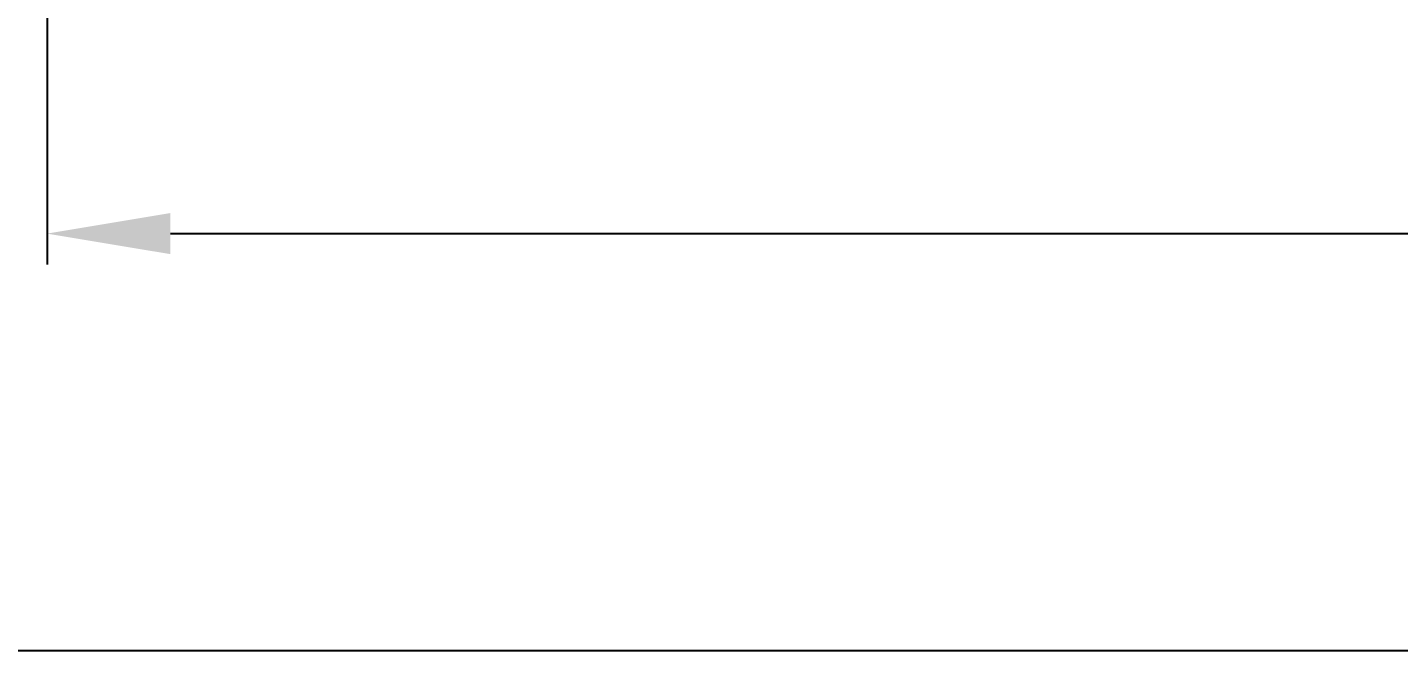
# Model space of a CAD drawing. Extents: x 13 to 1049, y 29 to 427.
# Drawn here: x 56.37 to 100.81, y 68.69 to 88.89 of the extents above; entities that cross this region are included whole.
import ezdxf

# ---------------------------------------------------------------- set-up
doc = ezdxf.new("R2010")
doc.units = 0
doc.header["$LTSCALE"] = 23.1
doc.header["$MEASUREMENT"] = 0
doc.layers.get('0').update_dxf_attribs({"linetype": 'CONTINUOUS'})
doc.layers.get('Defpoints').update_dxf_attribs({"linetype": 'CONTINUOUS'})
doc.dimstyles.get("Standard").update_dxf_attribs({"dimtxt": 2.5, "dimasz": 0.18, "dimexe": 0.18, "dimexo": 0.0625, "dimgap": 0.09, "dimtad": 0, "dimtih": 1, "dimtoh": 1, "dimdec": 4, "dimzin": 0, "dimdsep": 46, "dimtxsty": 'Standard', "dimcen": 0.09, "dimadec": 0, "dimazin": 0, "dimtp": 0.001, "dimtm": 0.001, "dimtfac": 0.6, "dimtdec": 4, "dimtofl": 0, "dimtmove": 0, "dimatfit": 0, "dimfxl": 0, "dimtolj": 1, "dimtzin": 0, "dimarcsym": 0})

# ---------------------------------------------------------------- blocks, each defined once
blk = doc.blocks.new('*D19')
at = {"color": 0, "lineweight": -2}
for p, q in [((212.199, 174.066), (212.199, 81.206)), ((57.008, 109.702), (57.008, 81.206)), ((61.008, 82.206), (208.199, 82.206))]:
    blk.add_line(p, q, dxfattribs=at)
at = {"color": 0}
for points in [[(61.008, 82.873), (61.008, 81.54), (57.008, 82.206)], [(208.199, 81.54), (208.199, 82.873), (212.199, 82.206)]]:
    blk.add_solid(points, dxfattribs=at)
at = {"layer": 'Defpoints', "color": 0}
for p in [(212.199, 175.066), (57.008, 110.702), (212.199, 82.206)]:
    blk.add_point(p, dxfattribs=at)
at = {"color": 0, "insert": (134.604, 85.206), "char_height": 4, "attachment_point": 5}
blk.add_mtext('\\A1;775', dxfattribs=at)
blk = doc.blocks.new('*D23')
at = {"color": 0, "lineweight": -2}
for p, q in [((56.008, 110.702), (37.892, 110.702)), ((38.892, 106.702), (38.892, 72.692)), ((35.158, 68.692), (39.892, 68.692))]:
    blk.add_line(p, q, dxfattribs=at)
at = {"color": 0}
for points in [[(39.559, 106.702), (38.225, 106.702), (38.892, 110.702)], [(38.225, 72.692), (39.559, 72.692), (38.892, 68.692)]]:
    blk.add_solid(points, dxfattribs=at)
at = {"layer": 'Defpoints', "color": 0}
for p in [(57.008, 110.702), (34.158, 68.692), (38.892, 68.692)]:
    blk.add_point(p, dxfattribs=at)
at = {"color": 0, "insert": (35.892, 89.697), "char_height": 4, "attachment_point": 5, "rotation": 90}
blk.add_mtext('\\A1;MIN 100', dxfattribs=at)

msp = doc.modelspace()

# ---------------------------------------------------------------- linework, layer by layer
at = {"color": 1}
msp.add_line((34.1582, 68.69207), (230.94888, 68.69207), dxfattribs=at)

# ---------------------------------------------------------------- dimensions: what is measured, and where the dimension line sits
dim = msp.add_linear_dim(base=(212.19876, 82.20633), p1=(57.00829, 110.70171), p2=(212.19876, 175.0663), text='775', dimstyle='Standard', override={"dimtxt": 4, "dimasz": 4, "dimexe": 1, "dimexo": 1, "dimgap": 1, "dimtad": 1, "dimtih": 0, "dimtoh": 0, "dimlfac": 1, "dimcen": 3.78, "dimtp": 0, "dimtm": 0, "dimtfac": 1, "dimtmove": 1, "dimatfit": 3})
dim.commit()
dim.dimension.update_dxf_attribs({"geometry": '*D19', "text_midpoint": (134.60353, 85.20633)})
dim = msp.add_linear_dim(base=(38.89187, 68.69207), p1=(57.00829, 110.70171), p2=(34.1582, 68.69207), angle=90, text='MIN 100', dimstyle='Standard', override={"dimtxt": 4, "dimasz": 4, "dimexe": 1, "dimexo": 1, "dimgap": 1, "dimtad": 1, "dimtih": 0, "dimtoh": 0, "dimlfac": 1, "dimcen": 3.78, "dimtp": 0, "dimtm": 0, "dimtfac": 1, "dimtmove": 1, "dimatfit": 3})
dim.commit()
dim.dimension.update_dxf_attribs({"geometry": '*D23', "text_midpoint": (35.89187, 89.69689)})

doc.saveas('drawing.dxf')
